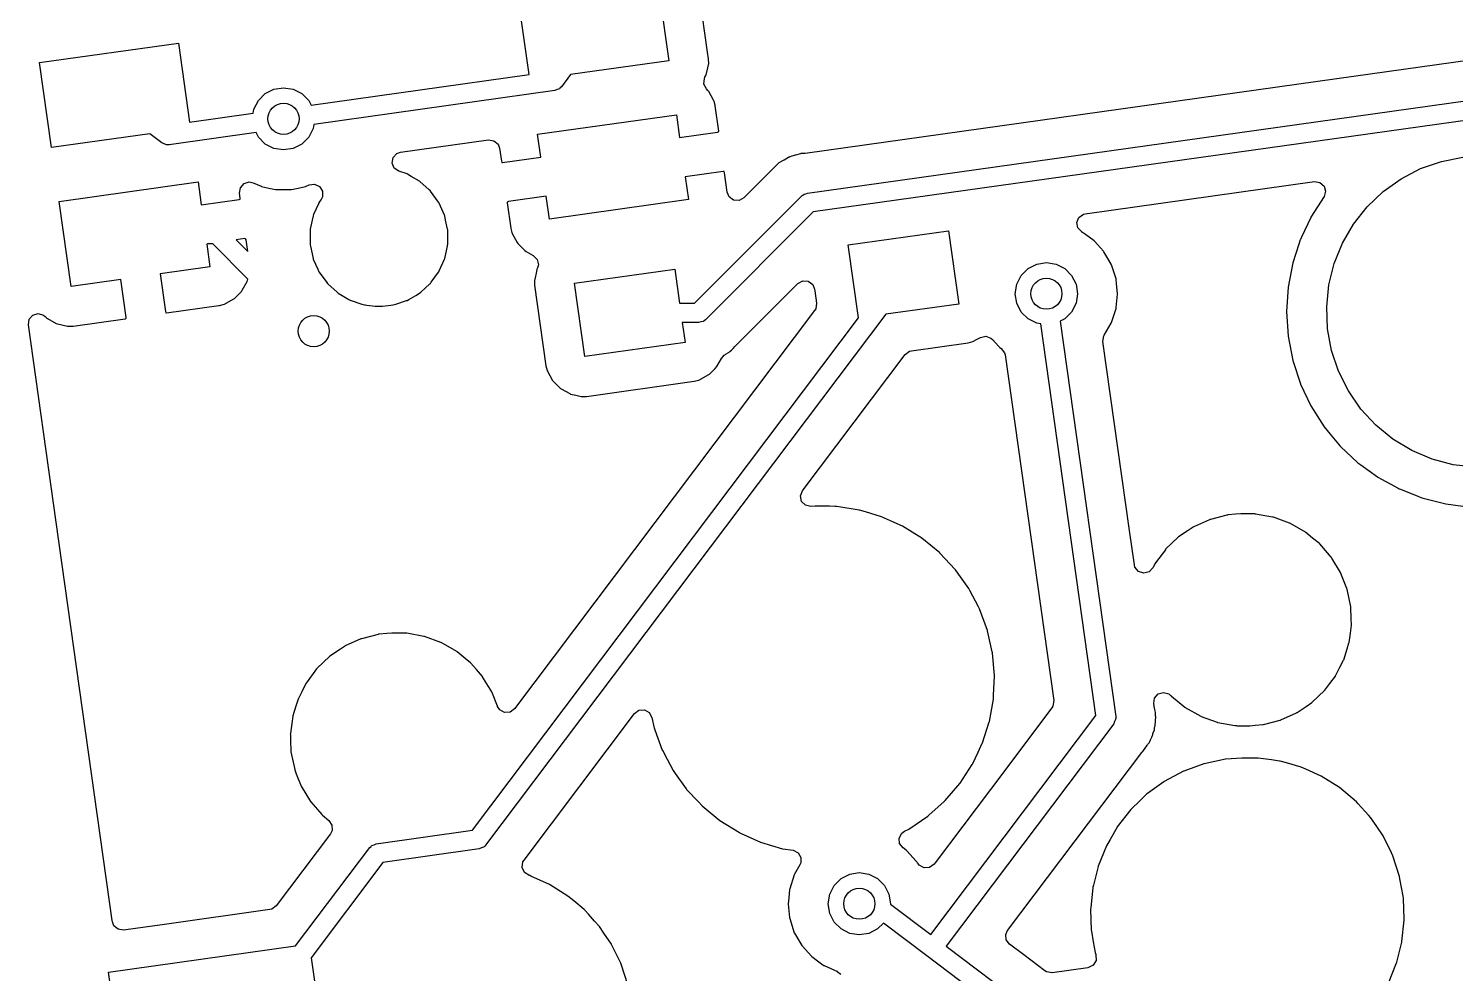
# Model space of a CAD drawing. Extents: x 3.26 to 8.16, y -5.38 to -2.28.
# Drawn here: x 3.258 to 3.979, y -4.006 to -3.529 of the extents above; entities that cross this region are included whole.
import ezdxf

# ---------------------------------------------------------------- set-up
doc = ezdxf.new("R2010")
doc.units = 0
doc.header["$MEASUREMENT"] = 0
doc.layers.add('BLACK', color=7, linetype='CONTINUOUS')

msp = doc.modelspace()

# ---------------------------------------------------------------- linework, layer by layer
at = {"layer": 'BLACK', "linetype": 'CONTINUOUS'}
for p, q in [((3.57573, -3.50216), (3.58175, -3.54505)), ((3.60136, -3.5407), (3.5956, -3.49972)), ((3.51117, -3.55199), (3.50555, -3.51203)), ((4.19999, -3.51469), (3.9192, -3.55415)), ((3.26383, -3.546), (3.33401, -3.53614)), ((3.33401, -3.53614), (3.33962, -3.5761)), ((3.65174, -3.61196), (4.21303, -3.53307)), ((3.26986, -3.58888), (3.26383, -3.546)), ((3.58175, -3.54505), (3.53211, -3.55203)), ((3.60184, -3.54414), (3.60136, -3.5407)), ((3.60146, -3.54865), (3.60185, -3.54691)), ((3.60192, -3.5466), (3.60184, -3.54414)), ((3.60185, -3.54691), (3.60192, -3.5466)), ((3.60185, -3.54691), (3.60185, -3.54691)), ((4.2144, -3.54282), (3.65474, -3.62147)), ((3.40102, -3.56747), (3.51117, -3.55199)), ((3.53211, -3.55203), (3.52748, -3.55818)), ((3.5995, -3.55685), (3.59971, -3.55406)), ((3.59971, -3.55406), (3.6, -3.55341)), ((3.6, -3.55341), (3.6005, -3.55251)), ((3.6005, -3.55251), (3.60067, -3.5522)), ((3.60067, -3.5522), (3.60146, -3.54865)), ((3.9192, -3.55415), (3.65056, -3.5919)), ((3.37784, -3.56166), (3.38223, -3.55942)), ((3.38223, -3.55942), (3.38709, -3.55865)), ((3.38709, -3.55865), (3.39196, -3.55942)), ((3.39196, -3.55942), (3.39635, -3.56166)), ((3.52423, -3.56009), (3.40239, -3.57721)), ((3.52534, -3.55959), (3.52423, -3.56009)), ((3.52647, -3.55917), (3.52534, -3.55959)), ((3.52665, -3.559), (3.52647, -3.55917)), ((3.52676, -3.55895), (3.52665, -3.559)), ((3.52685, -3.5588), (3.52676, -3.55895)), ((3.52748, -3.55818), (3.52685, -3.5588)), ((3.60083, -3.5593), (3.5995, -3.55685)), ((3.60154, -3.56002), (3.60083, -3.5593)), ((3.60196, -3.56058), (3.60154, -3.56002)), ((3.60438, -3.56502), (3.60196, -3.56058)), ((3.37211, -3.56953), (3.37435, -3.56514)), ((3.37435, -3.56514), (3.37784, -3.56166)), ((3.39635, -3.56166), (3.39983, -3.56514)), ((3.39983, -3.56514), (3.40102, -3.56747)), ((3.6046, -3.5656), (3.60438, -3.56502)), ((3.6051, -3.56755), (3.6046, -3.5656)), ((3.60515, -3.56782), (3.6051, -3.56755)), ((3.60694, -3.58057), (3.60515, -3.56782)), ((3.33962, -3.5761), (3.37179, -3.57158)), ((3.37179, -3.57158), (3.37211, -3.56953)), ((3.51541, -3.5822), (3.58559, -3.57234)), ((3.58559, -3.57234), (3.58721, -3.58388)), ((3.3195, -3.58191), (3.26986, -3.58888)), ((3.32565, -3.58654), (3.3195, -3.58191)), ((3.37316, -3.58132), (3.3293, -3.58749)), ((3.37435, -3.58365), (3.37316, -3.58132)), ((3.40207, -3.57926), (3.39983, -3.58365)), ((3.40239, -3.57721), (3.40207, -3.57926)), ((3.51703, -3.59374), (3.51541, -3.5822)), ((3.58721, -3.58388), (3.60631, -3.5812)), ((3.60631, -3.5812), (3.60688, -3.58094)), ((3.60688, -3.58094), (3.60692, -3.58088)), ((3.60692, -3.58088), (3.60694, -3.58057)), ((3.32678, -3.58697), (3.32565, -3.58654)), ((3.32788, -3.58748), (3.32678, -3.58697)), ((3.32814, -3.58748), (3.32788, -3.58748)), ((3.32824, -3.58752), (3.32814, -3.58748)), ((3.32842, -3.58748), (3.32824, -3.58752)), ((3.3293, -3.58749), (3.32842, -3.58748)), ((3.37784, -3.58714), (3.37435, -3.58365)), ((3.38223, -3.58937), (3.37784, -3.58714)), ((3.38709, -3.59014), (3.38223, -3.58937)), ((3.39196, -3.58937), (3.38709, -3.59014)), ((3.39635, -3.58714), (3.39196, -3.58937)), ((3.39983, -3.58365), (3.39635, -3.58714)), ((3.44615, -3.59128), (3.4906, -3.58503)), ((3.4906, -3.58503), (3.49337, -3.58544)), ((3.49337, -3.58544), (3.49548, -3.58728)), ((3.49548, -3.58728), (3.49621, -3.58926)), ((3.49621, -3.58926), (3.49713, -3.59582)), ((3.44191, -3.59676), (3.44239, -3.59401)), ((3.443, -3.59933), (3.44191, -3.59676)), ((3.44239, -3.59401), (3.44428, -3.59195)), ((3.44428, -3.59195), (3.44615, -3.59128)), ((3.49713, -3.59582), (3.49739, -3.59639)), ((3.49739, -3.59639), (3.49745, -3.59643)), ((3.49745, -3.59643), (3.49776, -3.59645)), ((3.49776, -3.59645), (3.51703, -3.59374)), ((3.63702, -3.59696), (3.63498, -3.59901)), ((3.63721, -3.59685), (3.63702, -3.59696)), ((3.63737, -3.5967), (3.63721, -3.59685)), ((3.63953, -3.59547), (3.63737, -3.5967)), ((3.63988, -3.59527), (3.63953, -3.59547)), ((3.63996, -3.59523), (3.63988, -3.59527)), ((3.64218, -3.59392), (3.63996, -3.59523)), ((3.64244, -3.59376), (3.64218, -3.59392)), ((3.64218, -3.59392), (3.64218, -3.59392)), ((3.64266, -3.5937), (3.64244, -3.59376)), ((3.64285, -3.59359), (3.64266, -3.5937)), ((3.64564, -3.59283), (3.64285, -3.59359)), ((3.64572, -3.5928), (3.64564, -3.59283)), ((3.6482, -3.59209), (3.64572, -3.5928)), ((3.6485, -3.592), (3.6482, -3.59209)), ((3.64883, -3.59199), (3.6485, -3.592)), ((3.65003, -3.59195), (3.64883, -3.59199)), ((3.65056, -3.5919), (3.65003, -3.59195)), ((3.96159, -3.59957), (3.97209, -3.59588)), ((3.97209, -3.59588), (3.983, -3.59371)), ((3.44531, -3.60091), (3.443, -3.59933)), ((3.44948, -3.60227), (3.44531, -3.60091)), ((3.44971, -3.6024), (3.44948, -3.60227)), ((3.45158, -3.60348), (3.44971, -3.6024)), ((3.44971, -3.6024), (3.44971, -3.6024)), ((3.45581, -3.60592), (3.45158, -3.60348)), ((3.60927, -3.60098), (3.58999, -3.60369)), ((3.58999, -3.60369), (3.59162, -3.61523)), ((3.60958, -3.601), (3.60927, -3.60098)), ((3.60964, -3.60104), (3.60958, -3.601)), ((3.6099, -3.60161), (3.60964, -3.60104)), ((3.61128, -3.61146), (3.6099, -3.60161)), ((3.63261, -3.60138), (3.6197, -3.61428)), ((3.63275, -3.60122), (3.63261, -3.60138)), ((3.63284, -3.60108), (3.63275, -3.60122)), ((3.63306, -3.60086), (3.63284, -3.60108)), ((3.63492, -3.59907), (3.63306, -3.60086)), ((3.63306, -3.60086), (3.63306, -3.60086)), ((3.63498, -3.59901), (3.63492, -3.59907)), ((3.94267, -3.61116), (3.95172, -3.6047)), ((3.95172, -3.6047), (3.96159, -3.59957)), ((3.27369, -3.61618), (3.34387, -3.60631)), ((3.34387, -3.60631), (3.34549, -3.61785)), ((3.36486, -3.61196), (3.36527, -3.60919)), ((3.36522, -3.61454), (3.36486, -3.61196)), ((3.36527, -3.60919), (3.3671, -3.60709)), ((3.3671, -3.60709), (3.36979, -3.60631)), ((3.36979, -3.60631), (3.37179, -3.60674)), ((3.37179, -3.60674), (3.37574, -3.60849)), ((3.37574, -3.60849), (3.37574, -3.60849)), ((3.37574, -3.60849), (3.37598, -3.6086)), ((3.37598, -3.6086), (3.37966, -3.60938)), ((3.37966, -3.60938), (3.38308, -3.61011)), ((3.38308, -3.61011), (3.38308, -3.61011)), ((3.38308, -3.61011), (3.38333, -3.61016)), ((3.38333, -3.61016), (3.39085, -3.61016)), ((3.39085, -3.61016), (3.39111, -3.61011)), ((3.39111, -3.61011), (3.39453, -3.60938)), ((3.39111, -3.61011), (3.39111, -3.61011)), ((3.39453, -3.60938), (3.39821, -3.6086)), ((3.39821, -3.6086), (3.39844, -3.60849)), ((3.39844, -3.60849), (3.40002, -3.60779)), ((3.39844, -3.60849), (3.39844, -3.60849)), ((3.40002, -3.60779), (3.40279, -3.60742)), ((3.40279, -3.60742), (3.40532, -3.60861)), ((3.40532, -3.60861), (3.40681, -3.61097)), ((3.40681, -3.61097), (3.40678, -3.61377)), ((3.45601, -3.6061), (3.45581, -3.60592)), ((3.46064, -3.61027), (3.45601, -3.6061)), ((3.45601, -3.6061), (3.45601, -3.6061)), ((3.46125, -3.61082), (3.46064, -3.61027)), ((3.4614, -3.61103), (3.46125, -3.61082)), ((3.46539, -3.61652), (3.4614, -3.61103)), ((3.4614, -3.61103), (3.4614, -3.61103)), ((3.61222, -3.61375), (3.61128, -3.61146)), ((3.65094, -3.61232), (3.65174, -3.61196)), ((3.79218, -3.62237), (3.90792, -3.60611)), ((3.90792, -3.60611), (3.91069, -3.60651)), ((3.91069, -3.60651), (3.9128, -3.60835)), ((3.9128, -3.60835), (3.91357, -3.61103)), ((3.91357, -3.61103), (3.9128, -3.61368)), ((3.93463, -3.61884), (3.94267, -3.61116)), ((3.27972, -3.65906), (3.27369, -3.61618)), ((3.34549, -3.61785), (3.36459, -3.61517)), ((3.36459, -3.61517), (3.36516, -3.61491)), ((3.36516, -3.61491), (3.3652, -3.61485)), ((3.3652, -3.61485), (3.36522, -3.61454)), ((3.40486, -3.61697), (3.40226, -3.62281)), ((3.40497, -3.61673), (3.40486, -3.61697)), ((3.40486, -3.61697), (3.40486, -3.61697)), ((3.40605, -3.61524), (3.40497, -3.61673)), ((3.40678, -3.61377), (3.40605, -3.61524)), ((3.46555, -3.61673), (3.46539, -3.61652)), ((3.46565, -3.61697), (3.46555, -3.61673)), ((3.46837, -3.62307), (3.46565, -3.61697)), ((3.46565, -3.61697), (3.46565, -3.61697)), ((3.50011, -3.61655), (3.50009, -3.61686)), ((3.50009, -3.61686), (3.50188, -3.62962)), ((3.50015, -3.61649), (3.50011, -3.61655)), ((3.50072, -3.61623), (3.50015, -3.61649)), ((3.51982, -3.61355), (3.50072, -3.61623)), ((3.52144, -3.62509), (3.51982, -3.61355)), ((3.59162, -3.61523), (3.52144, -3.62509)), ((3.59475, -3.66755), (3.64895, -3.61335)), ((3.61446, -3.61542), (3.61222, -3.61375)), ((3.61725, -3.61562), (3.61446, -3.61542)), ((3.6197, -3.61428), (3.61725, -3.61562)), ((3.64895, -3.61335), (3.64916, -3.61319)), ((3.64916, -3.61319), (3.64922, -3.6131)), ((3.64922, -3.6131), (3.64939, -3.61302)), ((3.64939, -3.61302), (3.65008, -3.6125)), ((3.65008, -3.6125), (3.65094, -3.61232)), ((3.9128, -3.61368), (3.90615, -3.62416)), ((3.92774, -3.62757), (3.93463, -3.61884)), ((3.40154, -3.62556), (3.40057, -3.63012)), ((3.40199, -3.62341), (3.40154, -3.62556)), ((3.40226, -3.62281), (3.40199, -3.62341)), ((3.46852, -3.62341), (3.46837, -3.62307)), ((3.46898, -3.62556), (3.46852, -3.62341)), ((3.46995, -3.63012), (3.46898, -3.62556)), ((3.65474, -3.62147), (3.60026, -3.67595)), ((3.78793, -3.62681), (3.78897, -3.62422)), ((3.78897, -3.62422), (3.79125, -3.6226)), ((3.79125, -3.6226), (3.79218, -3.62237)), ((3.90608, -3.6243), (3.90141, -3.63424)), ((3.90615, -3.62416), (3.90608, -3.6243)), ((3.90608, -3.6243), (3.90608, -3.6243)), ((3.40057, -3.63012), (3.40047, -3.63056)), ((3.40047, -3.63056), (3.40047, -3.63788)), ((3.47004, -3.63056), (3.46995, -3.63012)), ((3.47004, -3.63788), (3.47004, -3.63056)), ((3.50188, -3.62962), (3.50193, -3.62988)), ((3.50193, -3.62988), (3.50242, -3.63183)), ((3.50242, -3.63183), (3.50265, -3.63241)), ((3.50265, -3.63241), (3.50507, -3.63685)), ((3.67244, -3.63806), (3.72313, -3.63094)), ((3.72313, -3.63094), (3.72833, -3.66798)), ((3.78846, -3.62956), (3.78793, -3.62681)), ((3.79036, -3.63155), (3.78846, -3.62956)), ((3.7905, -3.63162), (3.79036, -3.63155)), ((3.79071, -3.63177), (3.7905, -3.63162)), ((3.79226, -3.63289), (3.79071, -3.63177)), ((3.79071, -3.63177), (3.79071, -3.63177)), ((3.79659, -3.63603), (3.79226, -3.63289)), ((3.92215, -3.63719), (3.92774, -3.62757)), ((3.34863, -3.63761), (3.34827, -3.63766)), ((3.34827, -3.63766), (3.3499, -3.6492)), ((3.35129, -3.63761), (3.34863, -3.63761)), ((3.36902, -3.65534), (3.35129, -3.63761)), ((3.36755, -3.63495), (3.36316, -3.63557)), ((3.36316, -3.63557), (3.369, -3.6414)), ((3.36786, -3.63497), (3.36755, -3.63495)), ((3.36792, -3.63501), (3.36786, -3.63497)), ((3.36818, -3.63558), (3.36792, -3.63501)), ((3.369, -3.6414), (3.36818, -3.63558)), ((3.40047, -3.63788), (3.40053, -3.63813)), ((3.40053, -3.63813), (3.40053, -3.63813)), ((3.40053, -3.63813), (3.40064, -3.63867)), ((3.40064, -3.63867), (3.40199, -3.64503)), ((3.46852, -3.64503), (3.46987, -3.63867)), ((3.46987, -3.63867), (3.46999, -3.63813)), ((3.46999, -3.63813), (3.47004, -3.63788)), ((3.46999, -3.63813), (3.46999, -3.63813)), ((3.50507, -3.63685), (3.50549, -3.63742)), ((3.50549, -3.63742), (3.50903, -3.64098)), ((3.67764, -3.67503), (3.67244, -3.63806)), ((3.79676, -3.63623), (3.79659, -3.63603)), ((3.80133, -3.6413), (3.79676, -3.63623)), ((3.79676, -3.63623), (3.79676, -3.63623)), ((3.90011, -3.6377), (3.89702, -3.64722)), ((3.90081, -3.63555), (3.90011, -3.6377)), ((3.90086, -3.6354), (3.90081, -3.63555)), ((3.90081, -3.63555), (3.90081, -3.63555)), ((3.90141, -3.63424), (3.90086, -3.6354)), ((3.91798, -3.6475), (3.92215, -3.63719)), ((3.40199, -3.64503), (3.4021, -3.64526)), ((3.4021, -3.64526), (3.4021, -3.64527)), ((3.4021, -3.64527), (3.4044, -3.65044)), ((3.46573, -3.65129), (3.46841, -3.64527)), ((3.46841, -3.64526), (3.46852, -3.64503)), ((3.46841, -3.64527), (3.46841, -3.64526)), ((3.50903, -3.64098), (3.50959, -3.6414)), ((3.50959, -3.6414), (3.51328, -3.64343)), ((3.51328, -3.64343), (3.51525, -3.64541)), ((3.51525, -3.64541), (3.51583, -3.64815)), ((3.51583, -3.64815), (3.51537, -3.64971)), ((3.76326, -3.65002), (3.76765, -3.64778)), ((3.76765, -3.64778), (3.77252, -3.64701)), ((3.77252, -3.64701), (3.77739, -3.64778)), ((3.77739, -3.64778), (3.78178, -3.65002)), ((3.80162, -3.64162), (3.80133, -3.6413)), ((3.80358, -3.64503), (3.80162, -3.64162)), ((3.80519, -3.64781), (3.80358, -3.64503)), ((3.80538, -3.64813), (3.80519, -3.64781)), ((3.8077, -3.65528), (3.80538, -3.64813)), ((3.89702, -3.64722), (3.89469, -3.65943)), ((3.9153, -3.65829), (3.91798, -3.6475)), ((3.3499, -3.6492), (3.32471, -3.65274)), ((3.32471, -3.65274), (3.3274, -3.67184)), ((3.36887, -3.656), (3.36902, -3.65534)), ((3.4044, -3.65044), (3.40497, -3.65171)), ((3.40497, -3.65171), (3.40512, -3.65192)), ((3.40512, -3.65192), (3.40512, -3.65192)), ((3.40512, -3.65192), (3.40889, -3.6571)), ((3.46173, -3.65695), (3.46539, -3.65192)), ((3.46539, -3.65192), (3.46555, -3.65171)), ((3.46539, -3.65192), (3.46539, -3.65192)), ((3.46555, -3.65171), (3.46573, -3.65129)), ((3.51485, -3.65156), (3.51397, -3.65554)), ((3.51512, -3.65037), (3.51485, -3.65156)), ((3.51529, -3.65006), (3.51512, -3.65037)), ((3.51542, -3.64973), (3.51529, -3.65006)), ((3.51537, -3.64971), (3.51542, -3.64973)), ((3.53404, -3.65751), (3.58472, -3.65039)), ((3.58472, -3.65039), (3.58713, -3.66755)), ((3.75754, -3.6579), (3.75978, -3.65351)), ((3.75978, -3.65351), (3.76326, -3.65002)), ((3.78178, -3.65002), (3.78526, -3.65351)), ((3.78526, -3.65351), (3.7875, -3.6579)), ((3.80773, -3.65554), (3.8077, -3.65528)), ((3.30491, -3.65552), (3.27972, -3.65906)), ((3.30761, -3.6748), (3.30491, -3.65552)), ((3.36222, -3.66515), (3.36578, -3.66161)), ((3.36578, -3.66161), (3.3662, -3.66105)), ((3.3662, -3.66105), (3.36863, -3.65665)), ((3.36863, -3.65665), (3.36887, -3.656)), ((3.40889, -3.6571), (3.40927, -3.65762)), ((3.40927, -3.65762), (3.40946, -3.6578)), ((3.40946, -3.6578), (3.40946, -3.6578)), ((3.40946, -3.6578), (3.41411, -3.66199)), ((3.41411, -3.66199), (3.4147, -3.66252)), ((3.4147, -3.66252), (3.41663, -3.66363)), ((3.45389, -3.66363), (3.45581, -3.66252)), ((3.45581, -3.66252), (3.4564, -3.66199)), ((3.4564, -3.66199), (3.46105, -3.6578)), ((3.46105, -3.6578), (3.46106, -3.6578)), ((3.46106, -3.6578), (3.46125, -3.65762)), ((3.46125, -3.65762), (3.46173, -3.65695)), ((3.51397, -3.65554), (3.51387, -3.65596)), ((3.51387, -3.65596), (3.51388, -3.65627)), ((3.51388, -3.65627), (3.51388, -3.65627)), ((3.51388, -3.65627), (3.51389, -3.65662)), ((3.51389, -3.65662), (3.51395, -3.65842)), ((3.51395, -3.65842), (3.51968, -3.69922)), ((3.53925, -3.69455), (3.53404, -3.65751)), ((3.61542, -3.68911), (3.64695, -3.65758)), ((3.64695, -3.65758), (3.6494, -3.65624)), ((3.6494, -3.65624), (3.65219, -3.65644)), ((3.65219, -3.65644), (3.65443, -3.65812)), ((3.65443, -3.65812), (3.65537, -3.6604)), ((3.65537, -3.6604), (3.65549, -3.66127)), ((3.65549, -3.66127), (3.65637, -3.66757)), ((3.75677, -3.66276), (3.75754, -3.6579)), ((3.7875, -3.6579), (3.78827, -3.66276)), ((3.80794, -3.65762), (3.80773, -3.65554)), ((3.80773, -3.65554), (3.80773, -3.65554)), ((3.80849, -3.66276), (3.80794, -3.65762)), ((3.89469, -3.65943), (3.89391, -3.67183)), ((3.91416, -3.66936), (3.9153, -3.65829)), ((3.32802, -3.67247), (3.35442, -3.66876)), ((3.35442, -3.66876), (3.35469, -3.66871)), ((3.35469, -3.66871), (3.35664, -3.66821)), ((3.35664, -3.66821), (3.35721, -3.66799)), ((3.35721, -3.66799), (3.36166, -3.66557)), ((3.36166, -3.66557), (3.36222, -3.66515)), ((3.41663, -3.66363), (3.4201, -3.66563)), ((3.4201, -3.66563), (3.42103, -3.66617)), ((3.42103, -3.66617), (3.42128, -3.66625)), ((3.42128, -3.66625), (3.42128, -3.66625)), ((3.42128, -3.66625), (3.42662, -3.66799)), ((3.42662, -3.66799), (3.42799, -3.66843)), ((3.42799, -3.66843), (3.42824, -3.66846)), ((3.42824, -3.66846), (3.42824, -3.66846)), ((3.42824, -3.66846), (3.4292, -3.66856)), ((3.4292, -3.66856), (3.43343, -3.669)), ((3.43343, -3.669), (3.43708, -3.669)), ((3.43708, -3.669), (3.44132, -3.66856)), ((3.44132, -3.66856), (3.44227, -3.66846)), ((3.44227, -3.66846), (3.44253, -3.66843)), ((3.44227, -3.66846), (3.44227, -3.66846)), ((3.44253, -3.66843), (3.44389, -3.66799)), ((3.44389, -3.66799), (3.44923, -3.66625)), ((3.44923, -3.66625), (3.44948, -3.66617)), ((3.44923, -3.66625), (3.44923, -3.66625)), ((3.44948, -3.66617), (3.45041, -3.66563)), ((3.45041, -3.66563), (3.45389, -3.66363)), ((3.58713, -3.66755), (3.59475, -3.66755)), ((3.65637, -3.66757), (3.65597, -3.67034)), ((3.72833, -3.66798), (3.69136, -3.67317)), ((3.75754, -3.66763), (3.75677, -3.66276)), ((3.75978, -3.67202), (3.75754, -3.66763)), ((3.7875, -3.66763), (3.78526, -3.67202)), ((3.78827, -3.66276), (3.7875, -3.66763)), ((3.80775, -3.6698), (3.80846, -3.66302)), ((3.80846, -3.66302), (3.80849, -3.66276)), ((3.9146, -3.68047), (3.91416, -3.66936)), ((3.25823, -3.67848), (3.25863, -3.67571)), ((3.25863, -3.67571), (3.26047, -3.6736)), ((3.26047, -3.6736), (3.26315, -3.67283)), ((3.26315, -3.67283), (3.26583, -3.67362)), ((3.26583, -3.67362), (3.26666, -3.67429)), ((3.26666, -3.67429), (3.26731, -3.67495)), ((3.26731, -3.67495), (3.26787, -3.67537)), ((3.26787, -3.67537), (3.27227, -3.67779)), ((3.28076, -3.67911), (3.30698, -3.67543)), ((3.30698, -3.67543), (3.30755, -3.67517)), ((3.30755, -3.67517), (3.30759, -3.67511)), ((3.30759, -3.67511), (3.30761, -3.6748)), ((3.3274, -3.67184), (3.32765, -3.67241)), ((3.32765, -3.67241), (3.32771, -3.67245)), ((3.32771, -3.67245), (3.32802, -3.67247)), ((3.48256, -3.93391), (3.67764, -3.67503)), ((3.69136, -3.67317), (3.48919, -3.94146)), ((3.65542, -3.67125), (3.50377, -3.8725)), ((3.59913, -3.6768), (3.59795, -3.67705)), ((3.59934, -3.67664), (3.59913, -3.6768)), ((3.59944, -3.67661), (3.59934, -3.67664)), ((3.59956, -3.67648), (3.59944, -3.67661)), ((3.60026, -3.67595), (3.59956, -3.67648)), ((3.65597, -3.67034), (3.65542, -3.67125)), ((3.76326, -3.6755), (3.75978, -3.67202)), ((3.76765, -3.67774), (3.76326, -3.6755)), ((3.78178, -3.6755), (3.77945, -3.67669)), ((3.77945, -3.67669), (3.80753, -3.8765)), ((3.78526, -3.67202), (3.78178, -3.6755)), ((3.80538, -3.67739), (3.8077, -3.67024)), ((3.8077, -3.67024), (3.80775, -3.6698)), ((3.89391, -3.67183), (3.89469, -3.68423)), ((3.27224, -3.77823), (3.25823, -3.67848)), ((3.27227, -3.67779), (3.27292, -3.67804)), ((3.27292, -3.67804), (3.27787, -3.67914)), ((3.27787, -3.67914), (3.27848, -3.6792)), ((3.27848, -3.6792), (3.28049, -3.67913)), ((3.28049, -3.67913), (3.28076, -3.67911)), ((3.59678, -3.67739), (3.58852, -3.67739)), ((3.58852, -3.67739), (3.58993, -3.68743)), ((3.59795, -3.67705), (3.59678, -3.67739)), ((3.7697, -3.67806), (3.76765, -3.67774)), ((3.7975, -3.87586), (3.7697, -3.67806)), ((3.8011, -3.6869), (3.80151, -3.68414)), ((3.80151, -3.68414), (3.80172, -3.68373)), ((3.80172, -3.68373), (3.80173, -3.68371)), ((3.80173, -3.68371), (3.80409, -3.67961)), ((3.80409, -3.67961), (3.80525, -3.67762)), ((3.80525, -3.67762), (3.80538, -3.67739)), ((3.80525, -3.67762), (3.80525, -3.67762)), ((3.9166, -3.69141), (3.9146, -3.68047)), ((3.58993, -3.68743), (3.53925, -3.69455)), ((3.61276, -3.69177), (3.61335, -3.69127)), ((3.61335, -3.69127), (3.61399, -3.6908)), ((3.61399, -3.6908), (3.61434, -3.69038)), ((3.61434, -3.69038), (3.6151, -3.68946)), ((3.6151, -3.68946), (3.61542, -3.68911)), ((3.7044, -3.69156), (3.73299, -3.68754)), ((3.73299, -3.68754), (3.73538, -3.68694)), ((3.73538, -3.68694), (3.73747, -3.6858)), ((3.73747, -3.6858), (3.73918, -3.68487)), ((3.73918, -3.68487), (3.74191, -3.68428)), ((3.74191, -3.68428), (3.74452, -3.68526)), ((3.74452, -3.68526), (3.74523, -3.68591)), ((3.74523, -3.68591), (3.74846, -3.68949)), ((3.74846, -3.68949), (3.74907, -3.68993)), ((3.74907, -3.68993), (3.74969, -3.69038)), ((3.74969, -3.69038), (3.75139, -3.6926)), ((3.81452, -3.7824), (3.8011, -3.6869)), ((3.89469, -3.68423), (3.89702, -3.69644)), ((3.92012, -3.70196), (3.9166, -3.69141)), ((3.60608, -3.6996), (3.60835, -3.69548)), ((3.60835, -3.69548), (3.60978, -3.69386)), ((3.60978, -3.69386), (3.61008, -3.69364)), ((3.61008, -3.69364), (3.6103, -3.69348)), ((3.6103, -3.69348), (3.61069, -3.69322)), ((3.61069, -3.69322), (3.61192, -3.69249)), ((3.61192, -3.69249), (3.61219, -3.69234)), ((3.61192, -3.69249), (3.61192, -3.69249)), ((3.61219, -3.69234), (3.61276, -3.69177)), ((3.64959, -3.76187), (3.70113, -3.69349)), ((3.70113, -3.69349), (3.70337, -3.69182)), ((3.70337, -3.69182), (3.7044, -3.69156)), ((3.75139, -3.6926), (3.75168, -3.69371)), ((3.75168, -3.69371), (3.77623, -3.8684)), ((3.89702, -3.69644), (3.90086, -3.70826)), ((3.51968, -3.69922), (3.52029, -3.7016)), ((3.52029, -3.7016), (3.52303, -3.70664)), ((3.59698, -3.70639), (3.60202, -3.70365)), ((3.60202, -3.70365), (3.60227, -3.7034)), ((3.60227, -3.7034), (3.60514, -3.70054)), ((3.60227, -3.7034), (3.60227, -3.7034)), ((3.60514, -3.70054), (3.60608, -3.6996)), ((3.92509, -3.71191), (3.92012, -3.70196)), ((3.52303, -3.70664), (3.52707, -3.71071)), ((3.52707, -3.71071), (3.52738, -3.71088)), ((3.52738, -3.71088), (3.52738, -3.71088)), ((3.52738, -3.71088), (3.53167, -3.71324)), ((3.54016, -3.71464), (3.59459, -3.70699)), ((3.59459, -3.70699), (3.59698, -3.70639)), ((3.90086, -3.70826), (3.90093, -3.7084)), ((3.90093, -3.7084), (3.90093, -3.7084)), ((3.90093, -3.7084), (3.90608, -3.71936)), ((3.93141, -3.72106), (3.92509, -3.71191)), ((3.53167, -3.71324), (3.5321, -3.71347)), ((3.5321, -3.71347), (3.53483, -3.71408)), ((3.53483, -3.71408), (3.53739, -3.71465)), ((3.53739, -3.71465), (3.53739, -3.71465)), ((3.53739, -3.71465), (3.53769, -3.71472)), ((3.53769, -3.71472), (3.538, -3.71471)), ((3.538, -3.71471), (3.53889, -3.71468)), ((3.538, -3.71471), (3.538, -3.71471)), ((3.53889, -3.71468), (3.54016, -3.71464)), ((3.90608, -3.71936), (3.90608, -3.71936)), ((3.90608, -3.71936), (3.90615, -3.7195)), ((3.90615, -3.7195), (3.91281, -3.73)), ((3.93896, -3.72923), (3.93141, -3.72106)), ((3.91281, -3.73), (3.91596, -3.73381)), ((3.91596, -3.73381), (3.92008, -3.73879)), ((3.94759, -3.73625), (3.93896, -3.72923)), ((3.92008, -3.73879), (3.92073, -3.73957)), ((3.92073, -3.73957), (3.92084, -3.73968)), ((3.92084, -3.73968), (3.92084, -3.73968)), ((3.92084, -3.73968), (3.9213, -3.74011)), ((3.9213, -3.74011), (3.92979, -3.74808)), ((3.95712, -3.74199), (3.94759, -3.73625)), ((3.92979, -3.74808), (3.92991, -3.74817)), ((3.92991, -3.74817), (3.92991, -3.74817)), ((3.92991, -3.74817), (3.93144, -3.74928)), ((3.96736, -3.74633), (3.95712, -3.74199)), ((3.97811, -3.74918), (3.96736, -3.74633)), ((3.93144, -3.74928), (3.93984, -3.75538)), ((3.93984, -3.75538), (3.93998, -3.75546)), ((3.93998, -3.75546), (3.93998, -3.75546)), ((3.93998, -3.75546), (3.95025, -3.7611)), ((3.98916, -3.75049), (3.97811, -3.74918)), ((3.64823, -3.76497), (3.64922, -3.76237)), ((3.64922, -3.76237), (3.64959, -3.76187)), ((3.95025, -3.7611), (3.95073, -3.76137)), ((3.95073, -3.76137), (3.95088, -3.76143)), ((3.95088, -3.76143), (3.95088, -3.76143)), ((3.95088, -3.76143), (3.95903, -3.76465)), ((3.64881, -3.76771), (3.64823, -3.76497)), ((3.65078, -3.76969), (3.64881, -3.76771)), ((3.65351, -3.7703), (3.65078, -3.76969)), ((3.65563, -3.77016), (3.65351, -3.7703)), ((3.6629, -3.77016), (3.65563, -3.77016)), ((3.66295, -3.77016), (3.6629, -3.77016)), ((3.66557, -3.77028), (3.66295, -3.77016)), ((3.66295, -3.77016), (3.66295, -3.77016)), ((3.66653, -3.77033), (3.66557, -3.77028)), ((3.66667, -3.77035), (3.66653, -3.77033)), ((3.67785, -3.77212), (3.66667, -3.77035)), ((3.66667, -3.77035), (3.66667, -3.77035)), ((3.95903, -3.76465), (3.96229, -3.76594)), ((3.96229, -3.76594), (3.97432, -3.76903)), ((3.97432, -3.76903), (3.98665, -3.77059)), ((3.67802, -3.77215), (3.67785, -3.77212)), ((3.67785, -3.77212), (3.67785, -3.77212)), ((3.67817, -3.77219), (3.67802, -3.77215)), ((3.68106, -3.77305), (3.67817, -3.77219)), ((3.67817, -3.77219), (3.67817, -3.77219)), ((3.68916, -3.77547), (3.68106, -3.77305)), ((3.6953, -3.77823), (3.68916, -3.77547)), ((3.85498, -3.77697), (3.84734, -3.78041)), ((3.85517, -3.77688), (3.85498, -3.77697)), ((3.85498, -3.77697), (3.85498, -3.77697)), ((3.85537, -3.77683), (3.85517, -3.77688)), ((3.86376, -3.77465), (3.85537, -3.77683)), ((3.85537, -3.77683), (3.85537, -3.77683)), ((3.86396, -3.7746), (3.86376, -3.77465)), ((3.86376, -3.77465), (3.86376, -3.77465)), ((3.86417, -3.77458), (3.86396, -3.7746)), ((3.86809, -3.77425), (3.86417, -3.77458)), ((3.86417, -3.77458), (3.86417, -3.77458)), ((3.87073, -3.77403), (3.86809, -3.77425)), ((3.87711, -3.77403), (3.87073, -3.77403)), ((3.87717, -3.77403), (3.87711, -3.77403)), ((3.87737, -3.77404), (3.87717, -3.77403)), ((3.87717, -3.77403), (3.87717, -3.77403)), ((3.87807, -3.77407), (3.87737, -3.77404)), ((3.87823, -3.7741), (3.87807, -3.77407)), ((3.8868, -3.77565), (3.87823, -3.7741)), ((3.87823, -3.7741), (3.87823, -3.7741)), ((3.887, -3.77569), (3.8868, -3.77565)), ((3.8868, -3.77565), (3.8868, -3.77565)), ((3.8872, -3.77576), (3.887, -3.77569)), ((3.89534, -3.77871), (3.8872, -3.77576)), ((3.8872, -3.77576), (3.8872, -3.77576)), ((3.30053, -3.97946), (3.27224, -3.77823)), ((3.69865, -3.77973), (3.6953, -3.77823)), ((3.69976, -3.78023), (3.69865, -3.77973)), ((3.70964, -3.78636), (3.69976, -3.78023)), ((3.81696, -3.79977), (3.81452, -3.7824)), ((3.84419, -3.78243), (3.83935, -3.78568)), ((3.84671, -3.78073), (3.84419, -3.78243)), ((3.84689, -3.78061), (3.84671, -3.78073)), ((3.84671, -3.78073), (3.84671, -3.78073)), ((3.84734, -3.78041), (3.84689, -3.78061)), ((3.89554, -3.77879), (3.89534, -3.77871)), ((3.89534, -3.77871), (3.89534, -3.77871)), ((3.90343, -3.78328), (3.89554, -3.77879)), ((3.9036, -3.78341), (3.90343, -3.78328)), ((3.90705, -3.78624), (3.9036, -3.78341)), ((3.9036, -3.78341), (3.9036, -3.78341)), ((3.71863, -3.79374), (3.70964, -3.78636)), ((3.83266, -3.79212), (3.8277, -3.79879)), ((3.83278, -3.79195), (3.83266, -3.79212)), ((3.83935, -3.78568), (3.83278, -3.79195)), ((3.91046, -3.78904), (3.90705, -3.78624)), ((3.9106, -3.7892), (3.91046, -3.78904)), ((3.91454, -3.79374), (3.9106, -3.7892)), ((3.9106, -3.7892), (3.9106, -3.7892)), ((3.71874, -3.79386), (3.71863, -3.79374)), ((3.72645, -3.80212), (3.71874, -3.79386)), ((3.82726, -3.79943), (3.8263, -3.80133)), ((3.82727, -3.79943), (3.82726, -3.79943)), ((3.82736, -3.79924), (3.82727, -3.79943)), ((3.8277, -3.79879), (3.82736, -3.79924)), ((3.91641, -3.7959), (3.91454, -3.79374)), ((3.91652, -3.79608), (3.91641, -3.7959)), ((3.91672, -3.79641), (3.91652, -3.79608)), ((3.91652, -3.79608), (3.91652, -3.79608)), ((3.92112, -3.80366), (3.91672, -3.79641)), ((3.72656, -3.80224), (3.72645, -3.80212)), ((3.72645, -3.80212), (3.72645, -3.80212)), ((3.72665, -3.80238), (3.72656, -3.80224)), ((3.73166, -3.80942), (3.72665, -3.80238)), ((3.72665, -3.80238), (3.72665, -3.80238)), ((3.81728, -3.80095), (3.81696, -3.79977)), ((3.81902, -3.80314), (3.81728, -3.80095)), ((3.82167, -3.80404), (3.81902, -3.80314)), ((3.82438, -3.80337), (3.82167, -3.80404)), ((3.8263, -3.80133), (3.82438, -3.80337)), ((3.92199, -3.80587), (3.92112, -3.80366)), ((3.9243, -3.81172), (3.92199, -3.80587)), ((3.73329, -3.81172), (3.73166, -3.80942)), ((3.73387, -3.81282), (3.73329, -3.81172)), ((3.73818, -3.821), (3.73387, -3.81282)), ((3.92446, -3.81211), (3.9243, -3.81172)), ((3.92632, -3.821), (3.92446, -3.81211)), ((3.73871, -3.822), (3.73818, -3.821)), ((3.92633, -3.82121), (3.92632, -3.821)), ((3.74273, -3.83292), (3.73871, -3.822)), ((3.92655, -3.82706), (3.92633, -3.82121)), ((3.92666, -3.83008), (3.92655, -3.82706)), ((3.4349, -3.83492), (3.42652, -3.8371)), ((3.4351, -3.83487), (3.4349, -3.83492)), ((3.4349, -3.83492), (3.4349, -3.83492)), ((3.43531, -3.83485), (3.4351, -3.83487)), ((3.43924, -3.83452), (3.43531, -3.83485)), ((3.43531, -3.83485), (3.43531, -3.83485)), ((3.44187, -3.8343), (3.43924, -3.83452)), ((3.44826, -3.8343), (3.44187, -3.8343)), ((3.44832, -3.8343), (3.44826, -3.8343)), ((3.44851, -3.83431), (3.44832, -3.8343)), ((3.44832, -3.8343), (3.44832, -3.8343)), ((3.44921, -3.83434), (3.44851, -3.83431)), ((3.44937, -3.83437), (3.44921, -3.83434)), ((3.45794, -3.83592), (3.44937, -3.83437)), ((3.44937, -3.83437), (3.44937, -3.83437)), ((3.74277, -3.83308), (3.74273, -3.83292)), ((3.74514, -3.84368), (3.74277, -3.83308)), ((3.74277, -3.83308), (3.74277, -3.83308)), ((3.92547, -3.83908), (3.9261, -3.83433)), ((3.9261, -3.83433), (3.92664, -3.83028)), ((3.92664, -3.83028), (3.92666, -3.83008)), ((3.92664, -3.83028), (3.92664, -3.83028)), ((3.41585, -3.84235), (3.4105, -3.84596)), ((3.41786, -3.841), (3.41585, -3.84235)), ((3.41803, -3.84088), (3.41786, -3.841)), ((3.41786, -3.841), (3.41786, -3.841)), ((3.41822, -3.8408), (3.41803, -3.84088)), ((3.42612, -3.83724), (3.41822, -3.8408)), ((3.42631, -3.83715), (3.42612, -3.83724)), ((3.42612, -3.83724), (3.42612, -3.83724)), ((3.42652, -3.8371), (3.42631, -3.83715)), ((3.42652, -3.8371), (3.42652, -3.8371)), ((3.45815, -3.83596), (3.45794, -3.83592)), ((3.45794, -3.83592), (3.45794, -3.83592)), ((3.45834, -3.83603), (3.45815, -3.83596)), ((3.46649, -3.83899), (3.45834, -3.83603)), ((3.45834, -3.83603), (3.45834, -3.83603)), ((3.46668, -3.83906), (3.46649, -3.83899)), ((3.46649, -3.83899), (3.46649, -3.83899)), ((3.47458, -3.84355), (3.46668, -3.83906)), ((3.92278, -3.84775), (3.92452, -3.84215)), ((3.92452, -3.84215), (3.92541, -3.83928)), ((3.92541, -3.83928), (3.92547, -3.83908)), ((3.92541, -3.83928), (3.92541, -3.83928)), ((3.4105, -3.84596), (3.40393, -3.85223)), ((3.47474, -3.84368), (3.47458, -3.84355)), ((3.47885, -3.84705), (3.47474, -3.84368)), ((3.47474, -3.84368), (3.47474, -3.84368)), ((3.4816, -3.84931), (3.47885, -3.84705)), ((3.48174, -3.84947), (3.4816, -3.84931)), ((3.48451, -3.85267), (3.48174, -3.84947)), ((3.48174, -3.84947), (3.48174, -3.84947)), ((3.74527, -3.84426), (3.74514, -3.84368)), ((3.74528, -3.84443), (3.74527, -3.84426)), ((3.74626, -3.85567), (3.74528, -3.84443)), ((3.92087, -3.85151), (3.92268, -3.84794)), ((3.92268, -3.84794), (3.92278, -3.84775)), ((3.92268, -3.84794), (3.92268, -3.84794)), ((3.4038, -3.85239), (3.39899, -3.85885)), ((3.40393, -3.85223), (3.4038, -3.85239)), ((3.48755, -3.85617), (3.48451, -3.85267)), ((3.48766, -3.85635), (3.48755, -3.85617)), ((3.48818, -3.85721), (3.48766, -3.85635)), ((3.48766, -3.85635), (3.48766, -3.85635)), ((3.49227, -3.86393), (3.48818, -3.85721)), ((3.74584, -3.86561), (3.74627, -3.85601)), ((3.74628, -3.85584), (3.74626, -3.85567)), ((3.74627, -3.85601), (3.74628, -3.85584)), ((3.74627, -3.85601), (3.74627, -3.85601)), ((3.9158, -3.8597), (3.91854, -3.85602)), ((3.91854, -3.85602), (3.91866, -3.85585)), ((3.91854, -3.85602), (3.91854, -3.85602)), ((3.91866, -3.85585), (3.92087, -3.85151)), ((3.39626, -3.86393), (3.39439, -3.86761)), ((3.39841, -3.8597), (3.39626, -3.86393)), ((3.3985, -3.85951), (3.39841, -3.8597)), ((3.39899, -3.85885), (3.3985, -3.85951)), ((3.49511, -3.87115), (3.49227, -3.86393)), ((3.82906, -3.86502), (3.83174, -3.86424)), ((3.83174, -3.86424), (3.83442, -3.86504)), ((3.90667, -3.86941), (3.91324, -3.86314)), ((3.91324, -3.86314), (3.9158, -3.8597)), ((3.39328, -3.87116), (3.39176, -3.87608)), ((3.39439, -3.86761), (3.39328, -3.87116)), ((3.49519, -3.87134), (3.49511, -3.87115)), ((3.49629, -3.87301), (3.49519, -3.87134)), ((3.74454, -3.87417), (3.74572, -3.86762)), ((3.74572, -3.86762), (3.74575, -3.86746)), ((3.74572, -3.86762), (3.74572, -3.86762)), ((3.74575, -3.86746), (3.74584, -3.86561)), ((3.77583, -3.87116), (3.77528, -3.87207)), ((3.77623, -3.8684), (3.77583, -3.87116)), ((3.82682, -3.86989), (3.82722, -3.86713)), ((3.82716, -3.87232), (3.82682, -3.86989)), ((3.82722, -3.86713), (3.82906, -3.86502)), ((3.83442, -3.86504), (3.83526, -3.86576)), ((3.83526, -3.86576), (3.83528, -3.86575)), ((3.83528, -3.86575), (3.83543, -3.86589)), ((3.83543, -3.86589), (3.83556, -3.86605)), ((3.83556, -3.86605), (3.83573, -3.86619)), ((3.83573, -3.86619), (3.84242, -3.87168)), ((3.89931, -3.87436), (3.90375, -3.87137)), ((3.90375, -3.87137), (3.90667, -3.86941)), ((3.39169, -3.87628), (3.39122, -3.8799)), ((3.39176, -3.87608), (3.39169, -3.87628)), ((3.39176, -3.87608), (3.39176, -3.87608)), ((3.49873, -3.87436), (3.49629, -3.87301)), ((3.50152, -3.87417), (3.49873, -3.87436)), ((3.50377, -3.8725), (3.50152, -3.87417)), ((3.50858, -3.949), (3.56438, -3.87495)), ((3.56438, -3.87495), (3.56663, -3.87328)), ((3.56663, -3.87328), (3.56941, -3.87309)), ((3.56941, -3.87309), (3.57186, -3.87444)), ((3.57186, -3.87444), (3.57319, -3.87685)), ((3.57319, -3.87685), (3.5744, -3.88229)), ((3.71407, -3.98657), (3.7975, -3.87586)), ((3.74369, -3.8789), (3.74454, -3.87417)), ((3.77528, -3.87207), (3.74426, -3.91324)), ((3.80752, -3.87792), (3.80701, -3.87902)), ((3.80756, -3.87756), (3.80752, -3.87766)), ((3.80752, -3.87766), (3.80752, -3.87792)), ((3.80753, -3.8765), (3.80753, -3.87738)), ((3.80753, -3.87738), (3.80756, -3.87756)), ((3.82724, -3.87278), (3.82716, -3.87232)), ((3.82748, -3.87379), (3.82724, -3.87278)), ((3.82765, -3.87447), (3.82748, -3.87379)), ((3.82757, -3.87903), (3.8276, -3.87857)), ((3.8276, -3.87857), (3.82763, -3.87826)), ((3.82763, -3.87527), (3.82764, -3.87479)), ((3.82768, -3.87605), (3.82763, -3.87527)), ((3.82763, -3.87826), (3.82779, -3.87684)), ((3.82764, -3.87479), (3.82765, -3.87447)), ((3.82764, -3.87479), (3.82764, -3.87479)), ((3.82775, -3.87653), (3.82768, -3.87605)), ((3.82779, -3.87684), (3.82775, -3.87653)), ((3.82775, -3.87653), (3.82775, -3.87653)), ((3.84242, -3.87168), (3.84242, -3.87168)), ((3.84242, -3.87168), (3.84259, -3.87181)), ((3.84259, -3.87181), (3.85048, -3.8763)), ((3.85048, -3.8763), (3.85068, -3.87638)), ((3.85068, -3.87638), (3.85068, -3.87638)), ((3.85068, -3.87638), (3.85882, -3.87933)), ((3.88226, -3.88044), (3.89065, -3.87826)), ((3.89065, -3.87826), (3.89085, -3.87821)), ((3.89065, -3.87826), (3.89065, -3.87826)), ((3.89085, -3.87821), (3.89104, -3.87812)), ((3.89104, -3.87812), (3.89894, -3.87456)), ((3.89104, -3.87812), (3.89104, -3.87812)), ((3.89894, -3.87456), (3.89913, -3.87448)), ((3.89913, -3.87448), (3.89931, -3.87436)), ((3.89931, -3.87436), (3.89931, -3.87436)), ((3.39055, -3.88495), (3.3905, -3.88529)), ((3.3905, -3.88529), (3.39051, -3.8855)), ((3.39051, -3.8855), (3.39051, -3.8855)), ((3.39051, -3.8855), (3.39061, -3.88823)), ((3.39122, -3.8799), (3.39055, -3.88495)), ((3.5744, -3.88229), (3.5744, -3.88229)), ((3.5744, -3.88229), (3.57444, -3.88245)), ((3.57444, -3.88245), (3.57449, -3.8826)), ((3.57449, -3.8826), (3.57449, -3.8826)), ((3.57449, -3.8826), (3.57468, -3.8831)), ((3.57468, -3.8831), (3.57845, -3.89336)), ((3.80659, -3.88015), (3.72193, -3.9925)), ((3.74024, -3.88967), (3.74364, -3.87906)), ((3.74364, -3.87906), (3.74369, -3.8789)), ((3.74364, -3.87906), (3.74364, -3.87906)), ((3.80701, -3.87902), (3.80659, -3.88015)), ((3.82586, -3.88685), (3.82624, -3.8855)), ((3.82624, -3.8855), (3.82633, -3.88517)), ((3.82633, -3.88517), (3.82647, -3.88473)), ((3.82647, -3.88473), (3.82709, -3.8831)), ((3.82709, -3.8831), (3.82718, -3.88231)), ((3.82718, -3.88231), (3.82733, -3.88154)), ((3.82733, -3.88154), (3.82746, -3.88108)), ((3.82746, -3.88108), (3.82754, -3.88078)), ((3.82746, -3.88108), (3.82746, -3.88108)), ((3.82754, -3.88078), (3.82757, -3.87903)), ((3.85882, -3.87933), (3.85882, -3.87933)), ((3.85882, -3.87933), (3.85902, -3.8794)), ((3.85902, -3.8794), (3.85922, -3.87944)), ((3.85922, -3.87944), (3.85922, -3.87944)), ((3.85922, -3.87944), (3.86779, -3.88099)), ((3.86779, -3.88099), (3.8678, -3.88099)), ((3.8678, -3.88099), (3.86796, -3.88102)), ((3.86796, -3.88102), (3.86865, -3.88105)), ((3.86865, -3.88105), (3.86885, -3.88106)), ((3.86885, -3.88106), (3.86885, -3.88106)), ((3.86885, -3.88106), (3.86891, -3.88106)), ((3.86891, -3.88106), (3.87529, -3.88106)), ((3.87529, -3.88106), (3.87793, -3.88084)), ((3.87793, -3.88084), (3.88185, -3.88051)), ((3.88185, -3.88051), (3.88206, -3.88049)), ((3.88185, -3.88051), (3.88185, -3.88051)), ((3.88206, -3.88049), (3.88226, -3.88044)), ((3.88226, -3.88044), (3.88226, -3.88044)), ((3.39061, -3.88823), (3.39084, -3.89436)), ((3.73802, -3.89443), (3.74014, -3.88997)), ((3.74014, -3.88997), (3.74024, -3.88967)), ((3.82122, -3.89414), (3.82277, -3.89195)), ((3.82277, -3.89195), (3.82286, -3.89183)), ((3.82286, -3.89183), (3.82352, -3.89095)), ((3.82352, -3.89095), (3.8236, -3.89081)), ((3.8236, -3.89081), (3.82385, -3.89041)), ((3.8236, -3.89081), (3.8236, -3.89081)), ((3.8236, -3.89081), (3.8236, -3.89081)), ((3.82385, -3.89041), (3.82438, -3.88967)), ((3.82438, -3.88967), (3.82485, -3.88899)), ((3.82485, -3.88899), (3.82514, -3.88825)), ((3.82514, -3.88825), (3.82547, -3.88754)), ((3.82547, -3.88754), (3.82586, -3.88685)), ((3.39084, -3.89436), (3.39271, -3.90325)), ((3.57845, -3.89336), (3.57853, -3.8935)), ((3.57853, -3.8935), (3.57853, -3.8935)), ((3.57853, -3.8935), (3.58089, -3.89798)), ((3.58089, -3.89798), (3.58387, -3.90364)), ((3.73506, -3.90061), (3.73515, -3.90047)), ((3.73515, -3.90047), (3.73527, -3.90023)), ((3.73527, -3.90023), (3.73802, -3.89443)), ((3.75295, -3.9846), (3.82071, -3.89468)), ((3.82071, -3.89468), (3.82099, -3.89434)), ((3.82099, -3.89434), (3.82122, -3.89414)), ((3.85205, -3.90035), (3.84199, -3.90401)), ((3.85222, -3.90029), (3.85205, -3.90035)), ((3.85205, -3.90035), (3.85205, -3.90035)), ((3.86303, -3.89799), (3.85222, -3.90029)), ((3.8632, -3.89798), (3.86303, -3.89799)), ((3.87122, -3.89742), (3.8632, -3.89798)), ((3.8632, -3.89798), (3.8632, -3.89798)), ((3.8713, -3.89741), (3.87122, -3.89742)), ((3.87122, -3.89742), (3.87122, -3.89742)), ((3.87959, -3.89741), (3.8713, -3.89741)), ((3.88632, -3.89836), (3.87959, -3.89741)), ((3.89037, -3.89893), (3.88632, -3.89836)), ((3.89055, -3.89895), (3.89037, -3.89893)), ((3.89037, -3.89893), (3.89037, -3.89893)), ((3.89071, -3.899), (3.89055, -3.89895)), ((3.89381, -3.89989), (3.89071, -3.899)), ((3.89071, -3.899), (3.89071, -3.899)), ((3.90118, -3.902), (3.89381, -3.89989)), ((3.39271, -3.90325), (3.39278, -3.90345)), ((3.39278, -3.90345), (3.39278, -3.90345)), ((3.39278, -3.90345), (3.39353, -3.90532)), ((3.39353, -3.90532), (3.39604, -3.9117)), ((3.58387, -3.90364), (3.58497, -3.90518)), ((3.58497, -3.90518), (3.59051, -3.91299)), ((3.72891, -3.91009), (3.73506, -3.90061)), ((3.73506, -3.90061), (3.73506, -3.90061)), ((3.84182, -3.90407), (3.83206, -3.90926)), ((3.84199, -3.90401), (3.84182, -3.90407)), ((3.84199, -3.90401), (3.84199, -3.90401)), ((3.90133, -3.90207), (3.90118, -3.902)), ((3.90353, -3.90305), (3.90133, -3.90207)), ((3.90133, -3.90207), (3.90133, -3.90207)), ((3.91128, -3.9065), (3.90353, -3.90305)), ((3.92066, -3.91236), (3.91128, -3.9065)), ((3.39604, -3.9117), (3.40075, -3.91946)), ((3.59051, -3.91299), (3.59051, -3.91299)), ((3.59051, -3.91299), (3.59061, -3.91312)), ((3.59061, -3.91312), (3.59072, -3.91324)), ((3.59072, -3.91324), (3.59072, -3.91324)), ((3.59072, -3.91324), (3.59667, -3.91962)), ((3.74426, -3.91324), (3.71624, -3.95043)), ((3.72136, -3.91893), (3.72871, -3.91035)), ((3.72871, -3.91035), (3.72882, -3.91022)), ((3.72871, -3.91035), (3.72871, -3.91035)), ((3.72882, -3.91022), (3.72891, -3.91009)), ((3.72891, -3.91009), (3.72891, -3.91009)), ((3.83192, -3.90936), (3.82359, -3.91541)), ((3.83206, -3.90926), (3.83192, -3.90936)), ((3.83192, -3.90936), (3.83192, -3.90936)), ((3.92913, -3.91947), (3.92066, -3.91236)), ((3.40075, -3.91946), (3.40089, -3.91962)), ((3.40089, -3.91962), (3.40644, -3.92601)), ((3.59667, -3.91962), (3.59854, -3.92162)), ((3.59854, -3.92162), (3.60752, -3.929)), ((3.71316, -3.92629), (3.72092, -3.91935)), ((3.72092, -3.91935), (3.72125, -3.91905)), ((3.72125, -3.91905), (3.72136, -3.91893)), ((3.81983, -3.91893), (3.81516, -3.92345)), ((3.82299, -3.91588), (3.81983, -3.91893)), ((3.82311, -3.91576), (3.82299, -3.91588)), ((3.82299, -3.91588), (3.82299, -3.91588)), ((3.82359, -3.91541), (3.82311, -3.91576)), ((3.93004, -3.92048), (3.92913, -3.91947)), ((3.93527, -3.92629), (3.93004, -3.92048)), ((3.40644, -3.92601), (3.40671, -3.92632)), ((3.40671, -3.92632), (3.40992, -3.92896)), ((3.40992, -3.92896), (3.40994, -3.92898)), ((3.40994, -3.92898), (3.41151, -3.93128)), ((3.60752, -3.929), (3.6174, -3.93513)), ((3.70297, -3.93334), (3.71259, -3.9268)), ((3.71259, -3.9268), (3.71316, -3.92629)), ((3.81516, -3.92345), (3.80835, -3.93216)), ((3.93653, -3.92768), (3.93527, -3.92629)), ((3.93944, -3.93199), (3.93653, -3.92768)), ((3.41076, -3.9358), (3.38342, -3.97207)), ((3.41159, -3.93408), (3.41076, -3.9358)), ((3.41151, -3.93128), (3.41159, -3.93408)), ((3.4339, -3.94075), (3.48256, -3.93391)), ((3.6174, -3.93513), (3.61755, -3.9352)), ((3.61755, -3.9352), (3.61755, -3.9352)), ((3.61755, -3.9352), (3.61803, -3.93541)), ((3.61803, -3.93541), (3.62801, -3.9399)), ((3.69814, -3.93788), (3.69945, -3.93541)), ((3.69945, -3.93541), (3.70078, -3.93443)), ((3.70078, -3.93443), (3.70297, -3.93334)), ((3.80826, -3.93231), (3.80468, -3.93852)), ((3.80835, -3.93216), (3.80826, -3.93231)), ((3.80826, -3.93231), (3.80826, -3.93231)), ((3.94262, -3.93671), (3.93944, -3.93199)), ((3.39318, -3.99239), (3.43065, -3.94266)), ((3.43065, -3.94266), (3.43127, -3.94204)), ((3.43127, -3.94204), (3.43137, -3.94189)), ((3.43137, -3.94189), (3.43147, -3.94185)), ((3.43147, -3.94185), (3.43165, -3.94167)), ((3.43165, -3.94167), (3.43279, -3.94125)), ((3.43279, -3.94125), (3.4339, -3.94075)), ((3.48595, -3.94337), (3.43729, -3.95021)), ((3.48705, -3.94287), (3.48595, -3.94337)), ((3.48819, -3.94246), (3.48705, -3.94287)), ((3.48837, -3.94228), (3.48819, -3.94246)), ((3.48847, -3.94223), (3.48837, -3.94228)), ((3.48857, -3.94208), (3.48847, -3.94223)), ((3.48919, -3.94146), (3.48857, -3.94208)), ((3.62801, -3.9399), (3.63915, -3.94322)), ((3.63915, -3.94322), (3.63931, -3.94324)), ((3.63931, -3.94324), (3.63931, -3.94324)), ((3.63931, -3.94324), (3.6445, -3.94406)), ((3.69838, -3.94067), (3.69814, -3.93788)), ((3.70009, -3.94288), (3.69838, -3.94067)), ((3.70172, -3.94406), (3.70009, -3.94288)), ((3.80282, -3.94174), (3.79868, -3.95199)), ((3.80468, -3.93852), (3.80282, -3.94174)), ((3.94271, -3.93685), (3.94262, -3.93671)), ((3.94262, -3.93671), (3.94262, -3.93671)), ((3.94499, -3.94153), (3.94271, -3.93685)), ((3.94683, -3.9453), (3.94499, -3.94153)), ((3.43729, -3.95021), (3.40104, -3.99831)), ((3.50764, -3.95272), (3.50802, -3.94995)), ((3.50802, -3.94995), (3.50858, -3.949)), ((3.6445, -3.94406), (3.64703, -3.94526)), ((3.64703, -3.94526), (3.6485, -3.94763)), ((3.64846, -3.95043), (3.64802, -3.95144)), ((3.6485, -3.94763), (3.64846, -3.95043)), ((3.70207, -3.94432), (3.70172, -3.94406)), ((3.70224, -3.94451), (3.70207, -3.94432)), ((3.7066, -3.94936), (3.70224, -3.94451)), ((3.70224, -3.94451), (3.70224, -3.94451)), ((3.7071, -3.94991), (3.7066, -3.94936)), ((3.70746, -3.95054), (3.7071, -3.94991)), ((3.70749, -3.95058), (3.70746, -3.95054)), ((3.70826, -3.95159), (3.70749, -3.95058)), ((3.71624, -3.95043), (3.71574, -3.95108)), ((3.94756, -3.94679), (3.94683, -3.9453)), ((3.95098, -3.95731), (3.94756, -3.94679)), ((3.50881, -3.95526), (3.50764, -3.95272)), ((3.51099, -3.95664), (3.50881, -3.95526)), ((3.51098, -3.95668), (3.51099, -3.95664)), ((3.51114, -3.95674), (3.51098, -3.95668)), ((3.51131, -3.95679), (3.51114, -3.95674)), ((3.51146, -3.95686), (3.51131, -3.95679)), ((3.5121, -3.95714), (3.51146, -3.95686)), ((3.51146, -3.95686), (3.51146, -3.95686)), ((3.52141, -3.96129), (3.5121, -3.95714)), ((3.64515, -3.95642), (3.64282, -3.96357)), ((3.64532, -3.95613), (3.64515, -3.95642)), ((3.64802, -3.95144), (3.64532, -3.95613)), ((3.66875, -3.95831), (3.67314, -3.95607)), ((3.67314, -3.95607), (3.678, -3.9553)), ((3.678, -3.9553), (3.68287, -3.95607)), ((3.68287, -3.95607), (3.68726, -3.95831)), ((3.71071, -3.95294), (3.70826, -3.95159)), ((3.7135, -3.95275), (3.71071, -3.95294)), ((3.71574, -3.95108), (3.7135, -3.95275)), ((3.79863, -3.95216), (3.79629, -3.96158)), ((3.79868, -3.95199), (3.79863, -3.95216)), ((3.79863, -3.95216), (3.79863, -3.95216)), ((3.95118, -3.95847), (3.95098, -3.95731)), ((3.53079, -3.96715), (3.52141, -3.96129)), ((3.6428, -3.96383), (3.64236, -3.96803)), ((3.64282, -3.96357), (3.6428, -3.96383)), ((3.6428, -3.96383), (3.6428, -3.96383)), ((3.66303, -3.96618), (3.66526, -3.96179)), ((3.66526, -3.96179), (3.66875, -3.95831)), ((3.68726, -3.95831), (3.69074, -3.96179)), ((3.69074, -3.96179), (3.69298, -3.96618)), ((3.79598, -3.96289), (3.7949, -3.97317)), ((3.796, -3.96272), (3.79598, -3.96289)), ((3.79598, -3.96289), (3.79598, -3.96289)), ((3.79629, -3.96158), (3.796, -3.96272)), ((3.95273, -3.96726), (3.95118, -3.95847)), ((3.38342, -3.97207), (3.38118, -3.97374)), ((3.53372, -3.96961), (3.53079, -3.96715)), ((3.53898, -3.97402), (3.53372, -3.96961)), ((3.64236, -3.96803), (3.64204, -3.97105)), ((3.64204, -3.97105), (3.64207, -3.97131)), ((3.64207, -3.97131), (3.64207, -3.97131)), ((3.64207, -3.97131), (3.64278, -3.97808)), ((3.66226, -3.97105), (3.66303, -3.96618)), ((3.66303, -3.97591), (3.66226, -3.97105)), ((3.69298, -3.96618), (3.69375, -3.97105)), ((3.69375, -3.97105), (3.69372, -3.97124)), ((3.69372, -3.97124), (3.71407, -3.98657)), ((3.9529, -3.9682), (3.95273, -3.96726)), ((3.9529, -3.96837), (3.9529, -3.9682)), ((3.95327, -3.97879), (3.9529, -3.96837)), ((3.9529, -3.96837), (3.9529, -3.96837)), ((3.30063, -3.98017), (3.30053, -3.97946)), ((3.38015, -3.974), (3.32695, -3.98148)), ((3.38118, -3.97374), (3.38015, -3.974)), ((3.53926, -3.97426), (3.53898, -3.97402)), ((3.54112, -3.97632), (3.53926, -3.97426)), ((3.54425, -3.9798), (3.54112, -3.97632)), ((3.54666, -3.98248), (3.54425, -3.9798)), ((3.64278, -3.97808), (3.64282, -3.97852)), ((3.64282, -3.97852), (3.64515, -3.98568)), ((3.66526, -3.9803), (3.66303, -3.97591)), ((3.7949, -3.97317), (3.79484, -3.97372)), ((3.79484, -3.97372), (3.79485, -3.97389)), ((3.79485, -3.97389), (3.79485, -3.97389)), ((3.79485, -3.97389), (3.79522, -3.98434)), ((3.95215, -3.99007), (3.95327, -3.97942)), ((3.95328, -3.97925), (3.95327, -3.97879)), ((3.95327, -3.97942), (3.95328, -3.97925)), ((3.95327, -3.97942), (3.95327, -3.97942)), ((3.30136, -3.98215), (3.30063, -3.98017)), ((3.30346, -3.98398), (3.30136, -3.98215)), ((3.30623, -3.98439), (3.30346, -3.98398)), ((3.32695, -3.98148), (3.30623, -3.98439)), ((3.54897, -3.9859), (3.54666, -3.98248)), ((3.55275, -3.9915), (3.54897, -3.9859)), ((3.64515, -3.98568), (3.64528, -3.9859)), ((3.64528, -3.9859), (3.64528, -3.9859)), ((3.64528, -3.9859), (3.64577, -3.98675)), ((3.64577, -3.98675), (3.64891, -3.99219)), ((3.66875, -3.98379), (3.66526, -3.9803)), ((3.67314, -3.98602), (3.66875, -3.98379)), ((3.678, -3.98679), (3.67314, -3.98602)), ((3.68287, -3.98602), (3.678, -3.98679)), ((3.68726, -3.98379), (3.68287, -3.98602)), ((3.69016, -3.98089), (3.68726, -3.98379)), ((3.71207, -3.9974), (3.69016, -3.98089)), ((3.75207, -3.98651), (3.75295, -3.9846)), ((3.75226, -3.9893), (3.75207, -3.98651)), ((3.79522, -3.98434), (3.79523, -3.98477)), ((3.79523, -3.98477), (3.79526, -3.98494)), ((3.79526, -3.98494), (3.79526, -3.98494)), ((3.79526, -3.98494), (3.79622, -3.99037)), ((3.29871, -4.00566), (3.39318, -3.99239)), ((3.55284, -3.99164), (3.55275, -3.9915)), ((3.55275, -3.9915), (3.55275, -3.9915)), ((3.55483, -3.99572), (3.55284, -3.99164)), ((3.64891, -3.99219), (3.64908, -3.99238)), ((3.64908, -3.99238), (3.64908, -3.99238)), ((3.64908, -3.99238), (3.65376, -3.99758)), ((3.72193, -3.9925), (3.76795, -4.02718)), ((3.75393, -3.99154), (3.75226, -3.9893)), ((3.76107, -3.99693), (3.75393, -3.99154)), ((3.79622, -3.99037), (3.79715, -3.99566)), ((3.94955, -4.00059), (3.95209, -3.99042)), ((3.95209, -3.99042), (3.95213, -3.99025)), ((3.95209, -3.99042), (3.95209, -3.99042)), ((3.95213, -3.99025), (3.95215, -3.99007)), ((3.40104, -3.99831), (3.41432, -4.09278)), ((3.55748, -4.00114), (3.55483, -3.99572)), ((3.55769, -4.00158), (3.55748, -4.00114)), ((3.65376, -3.99758), (3.65394, -3.99777)), ((3.65394, -3.99777), (3.65683, -3.99987)), ((3.65683, -3.99987), (3.65958, -4.00187)), ((3.76203, -4.03504), (3.71207, -3.9974)), ((3.77174, -4.00496), (3.76107, -3.99693)), ((3.79764, -3.99972), (3.7962, -4.00211)), ((3.79715, -3.99566), (3.79749, -3.9967)), ((3.79749, -3.9967), (3.79756, -3.99692)), ((3.79756, -3.99692), (3.79764, -3.99972)), ((3.94531, -4.01123), (3.94945, -4.00098)), ((3.94945, -4.00098), (3.94955, -4.00059)), ((3.31295, -4.10703), (3.29871, -4.00566)), ((3.56111, -4.0121), (3.55769, -4.00158)), ((3.65958, -4.00187), (3.66002, -4.00219)), ((3.66002, -4.00219), (3.66026, -4.0023)), ((3.66026, -4.0023), (3.66026, -4.0023)), ((3.66026, -4.0023), (3.66689, -4.00525)), ((3.66689, -4.00525), (3.66684, -4.00536)), ((3.66684, -4.00536), (3.66874, -4.00665)), ((3.77265, -4.00551), (3.77174, -4.00496)), ((3.77541, -4.00592), (3.77265, -4.00551)), ((3.79353, -4.00337), (3.77541, -4.00592)), ((3.7962, -4.00211), (3.79353, -4.00337))]:
    msp.add_line(p, q, dxfattribs=at)
at = {"layer": 'BLACK'}
for centre in [(3.38709, -3.5744), (3.77252, -3.66276), (3.40231, -3.68167), (3.678, -3.97105)]:
    msp.add_circle(centre, 0.00787, dxfattribs=at)

doc.saveas('drawing.dxf')
